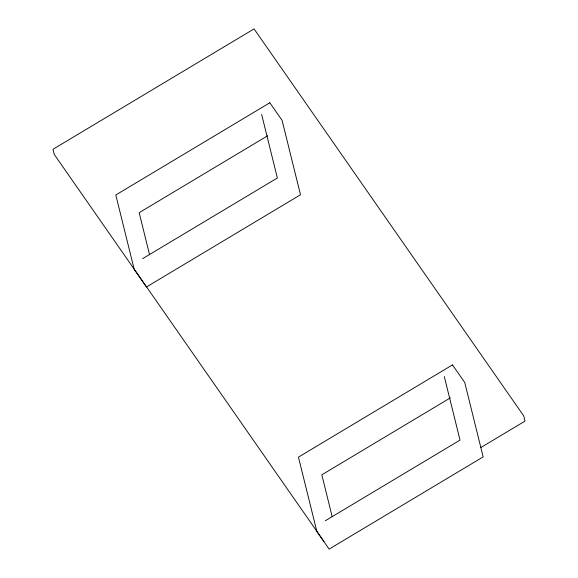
<?xml version="1.0" encoding="UTF-8"?>
<svg xmlns="http://www.w3.org/2000/svg" width="578" height="578" viewBox="0 0 578 578"><rect width="100%" height="100%" fill="white"/><g stroke="black" fill="none" stroke-linecap="round" stroke-linejoin="round"><path stroke-width="0.87" d="M267.708 135.743L139.168 212.69L149.514 254.472M142.636 258.641L277.368 177.988L261.639 114.444M450.356 397.874L321.823 474.82L332.162 516.602M325.291 520.771L460.016 440.111L444.294 376.567M480.939 447.488L525.026 421.102L523.747 415.936L254.06 28.9L52.974 149.283L54.253 154.449L323.94 541.485M269.832 102.776L115.802 194.988L134.212 269.377L146.472 286.97L300.502 194.757L282.093 120.368L269.832 102.776M452.487 364.899L298.45 457.119L316.867 531.507L329.12 549.1L483.157 456.887L464.748 382.491L452.487 364.899"/></g></svg>
